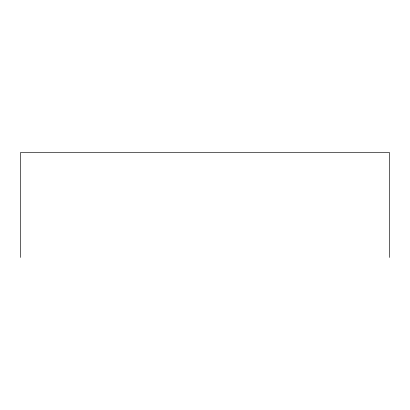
<?xml version="1.0" encoding="UTF-8"?>
<svg xmlns="http://www.w3.org/2000/svg" width="410" height="410" viewBox="0 0 410 410"><rect width="100%" height="100%" fill="white"/><g stroke="black" fill="none" stroke-linecap="round" stroke-linejoin="round"><path stroke-width="0.61" d="M389.5 257.444L389.5 152.556L20.5 152.556L20.5 257.444"/></g></svg>
